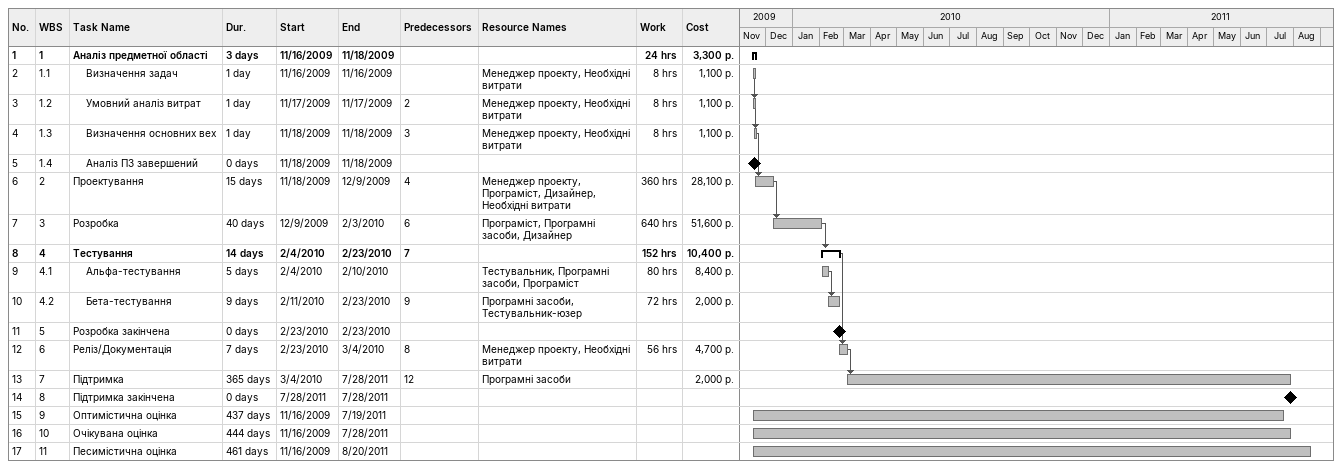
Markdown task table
| ID | WBS | Task | Duration | Start | Finish | Predecessors | Resources | Work (h) | Cost (р.) |
|---|---|---|---|---|---|---|---|---|---|
| 1 | 1 | **Аналіз предметної області** | 3d | 2009-11-16 | 2009-11-18 |  |  | 24 | 3300 |
| 2 | 1.1 | Визначення задач | 1d | 2009-11-16 | 2009-11-16 |  | Менеджер проекту, Необхідні витрати | 8 | 1100 |
| 3 | 1.2 | Умовний аналіз витрат | 1d | 2009-11-17 | 2009-11-17 | 2 | Менеджер проекту, Необхідні витрати | 8 | 1100 |
| 4 | 1.3 | Визначення основних вех | 1d | 2009-11-18 | 2009-11-18 | 3 | Менеджер проекту, Необхідні витрати | 8 | 1100 |
| 5 | 1.4 | Аналіз ПЗ завершений | 0d | 2009-11-18 | 2009-11-18 |  |  |  |  |
| 6 | 2 | Проектування | 15d | 2009-11-18 | 2009-12-09 | 4 | Менеджер проекту, Програміст, Дизайнер, Необхідні витрати | 360 | 28100 |
| 7 | 3 | Розробка | 40d | 2009-12-09 | 2010-02-03 | 6 | Програміст, Програмні засоби, Дизайнер | 640 | 51600 |
| 8 | 4 | **Тестування** | 14d | 2010-02-04 | 2010-02-23 | 7 |  | 152 | 10400 |
| 9 | 4.1 | Альфа-тестування | 5d | 2010-02-04 | 2010-02-10 |  | Тестувальник, Програмні засоби, Програміст | 80 | 8400 |
| 10 | 4.2 | Бета-тестування | 9d | 2010-02-11 | 2010-02-23 | 9 | Програмні засоби, Тестувальник-юзер | 72 | 2000 |
| 11 | 5 | Розробка закінчена | 0d | 2010-02-23 | 2010-02-23 |  |  |  |  |
| 12 | 6 | Реліз/Документація | 7d | 2010-02-23 | 2010-03-04 | 8 | Менеджер проекту, Необхідні витрати | 56 | 4700 |
| 13 | 7 | Підтримка | 365d | 2010-03-04 | 2011-07-28 | 12 | Програмні засоби |  | 2000 |
| 14 | 8 | Підтримка закінчена | 0d | 2011-07-28 | 2011-07-28 |  |  |  |  |
| 15 | 9 | Оптимістична оцінка | 437d | 2009-11-16 | 2011-07-19 |  |  |  |  |
| 16 | 10 | Очікувана оцінка | 444d | 2009-11-16 | 2011-07-28 |  |  |  |  |
| 17 | 11 | Песимістична оцінка | 461d | 2009-11-16 | 2011-08-20 |  |  |  |  |
